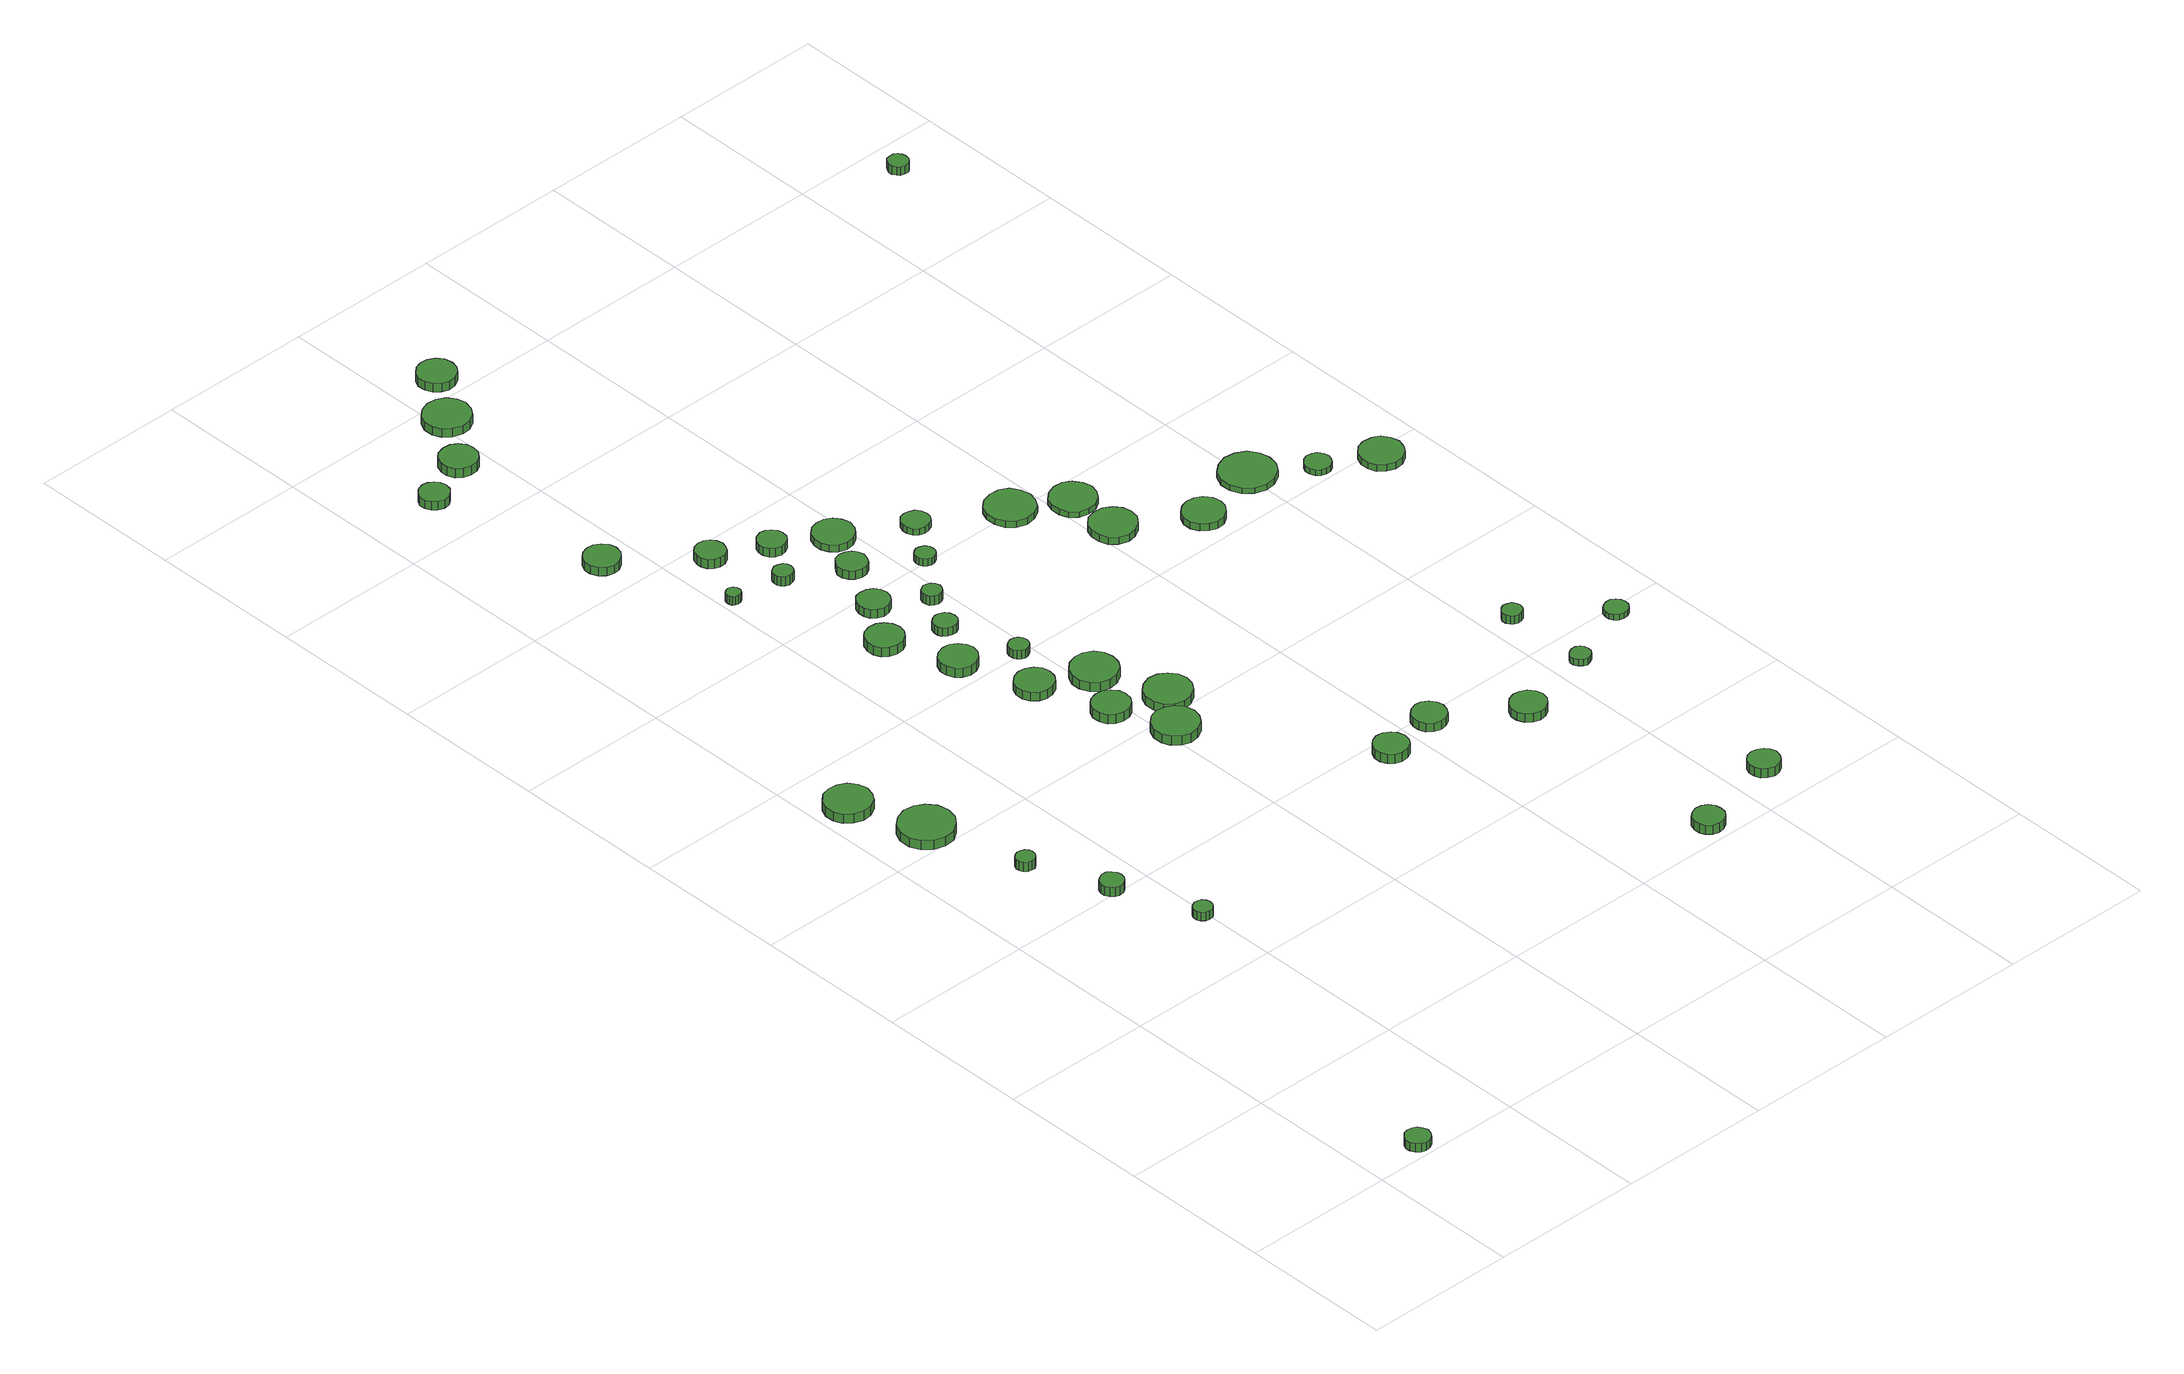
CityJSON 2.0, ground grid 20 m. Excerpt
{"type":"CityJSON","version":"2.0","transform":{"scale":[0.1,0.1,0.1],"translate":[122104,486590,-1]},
"CityObjects":{
"tree1":{"type":"SolitaryVegetationObject","attributes":{"function":"something"},"geometry":[{"type":"MultiSurface","lod":"1","boundaries":[[[0,1,2,3,4,5,6,7,8,9,10,11,12,13,14]],[[15,16,17,18,19,20,21,22,23,24,25,26,27,28,29]],[[0,29,28,1]],[[1,28,27,2]],[[2,27,26,3]],[[3,26,25,4]],[[4,25,24,5]],[[5,24,23,6]],[[6,23,22,7]],[[7,22,21,8]],[[8,21,20,9]],[[9,20,19,10]],[[10,19,18,11]],[[11,18,17,12]],[[12,17,16,13]],[[13,16,15,14]],[[14,15,29,0]]]}]},
"tree2":{"type":"SolitaryVegetationObject","attributes":{"function":"something"},"geometry":[{"type":"MultiSurface","lod":"1","boundaries":[[[30,31,32,33,34,35,36,37,38,39,40,41,42,43,44]],[[45,46,47,48,49,50,51,52,53,54,55,56,57,58,59]],[[30,59,58,31]],[[31,58,57,32]],[[32,57,56,33]],[[33,56,55,34]],[[34,55,54,35]],[[35,54,53,36]],[[36,53,52,37]],[[37,52,51,38]],[[38,51,50,39]],[[39,50,49,40]],[[40,49,48,41]],[[41,48,47,42]],[[42,47,46,43]],[[43,46,45,44]],[[44,45,59,30]]]}]},
"tree3":{"type":"SolitaryVegetationObject","attributes":{"function":"something"},"geometry":[{"type":"MultiSurface","lod":"1","boundaries":[[[60,61,62,63,64,65,66,67,68,69,70,71,72,73,74]],[[75,76,77,78,79,80,81,82,83,84,85,86,87,88,89]],[[60,89,88,61]],[[61,88,87,62]],[[62,87,86,63]],[[63,86,85,64]],[[64,85,84,65]],[[65,84,83,66]],[[66,83,82,67]],[[67,82,81,68]],[[68,81,80,69]],[[69,80,79,70]],[[70,79,78,71]],[[71,78,77,72]],[[72,77,76,73]],[[73,76,75,74]],[[74,75,89,60]]]}]},
"tree4":{"type":"SolitaryVegetationObject","attributes":{"function":"something"},"geometry":[{"type":"MultiSurface","lod":"1","boundaries":[[[90,91,92,93,94,95,96,97,98,99,100,101,102,103,104]],[[105,106,107,108,109,110,111,112,113,114,115,116,117,118,119]],[[90,119,118,91]],[[91,118,117,92]],[[92,117,116,93]],[[93,116,115,94]],[[94,115,114,95]],[[95,114,113,96]],[[96,113,112,97]],[[97,112,111,98]],[[98,111,110,99]],[[99,110,109,100]],[[100,109,108,101]],[[101,108,107,102]],[[102,107,106,103]],[[103,106,105,104]],[[104,105,119,90]]]}]},
"tree5":{"type":"SolitaryVegetationObject","attributes":{"function":"something"},"geometry":[{"type":"MultiSurface","lod":"1","boundaries":[[[120,121,122,123,124,125,126,127,128,129,130,131,132,133,134]],[[135,136,137,138,139,140,141,142,143,144,145,146,147,148,149]],[[120,149,148,121]],[[121,148,147,122]],[[122,147,146,123]],[[123,146,145,124]],[[124,145,144,125]],[[125,144,143,126]],[[126,143,142,127]],[[127,142,141,128]],[[128,141,140,129]],[[129,140,139,130]],[[130,139,138,131]],[[131,138,137,132]],[[132,137,136,133]],[[133,136,135,134]],[[134,135,149,120]]]}]},
"tree6":{"type":"SolitaryVegetationObject","attributes":{"function":"something"},"geometry":[{"type":"MultiSurface","lod":"1","boundaries":[[[150,151,152,153,154,155,156,157,158,159,160,161,162,163,164]],[[165,166,167,168,169,170,171,172,173,174,175,176,177,178,179]],[[150,179,178,151]],[[151,178,177,152]],[[152,177,176,153]],[[153,176,175,154]],[[154,175,174,155]],[[155,174,173,156]],[[156,173,172,157]],[[157,172,171,158]],[[158,171,170,159]],[[159,170,169,160]],[[160,169,168,161]],[[161,168,167,162]],[[162,167,166,163]],[[163,166,165,164]],[[164,165,179,150]]]}]},
"tree7":{"type":"SolitaryVegetationObject","attributes":{"function":"something"},"geometry":[{"type":"MultiSurface","lod":"1","boundaries":[[[180,181,182,183,184,185,186,187,188,189,190,191,192,193,194]],[[195,196,197,198,199,200,201,202,203,204,205,206,207,208,209]],[[180,209,208,181]],[[181,208,207,182]],[[182,207,206,183]],[[183,206,205,184]],[[184,205,204,185]],[[185,204,203,186]],[[186,203,202,187]],[[187,202,201,188]],[[188,201,200,189]],[[189,200,199,190]],[[190,199,198,191]],[[191,198,197,192]],[[192,197,196,193]],[[193,196,195,194]],[[194,195,209,180]]]}]},
"tree8":{"type":"SolitaryVegetationObject","attributes":{"function":"something"},"geometry":[{"type":"MultiSurface","lod":"1","boundaries":[[[210,211,212,213,214,215,216,217,218,219,220,221,222,223,224]],[[225,226,227,228,229,230,231,232,233,234,235,236,237,238,239]],[[210,239,238,211]],[[211,238,237,212]],[[212,237,236,213]],[[213,236,235,214]],[[214,235,234,215]],[[215,234,233,216]],[[216,233,232,217]],[[217,232,231,218]],[[218,231,230,219]],[[219,230,229,220]],[[220,229,228,221]],[[221,228,227,222]],[[222,227,226,223]],[[223,226,225,224]],[[224,225,239,210]]]}]},
"tree9":{"type":"SolitaryVegetationObject","attributes":{"function":"something"},"geometry":[{"type":"MultiSurface","lod":"1","boundaries":[[[240,241,242,243,244,245,246,247,248,249,250,251,252,253,254]],[[255,256,257,258,259,260,261,262,263,264,265,266,267,268,269]],[[240,269,268,241]],[[241,268,267,242]],[[242,267,266,243]],[[243,266,265,244]],[[244,265,264,245]],[[245,264,263,246]],[[246,263,262,247]],[[247,262,261,248]],[[248,261,260,249]],[[249,260,259,250]],[[250,259,258,251]],[[251,258,257,252]],[[252,257,256,253]],[[253,256,255,254]],[[254,255,269,240]]]}]},
"tree10":{"type":"SolitaryVegetationObject","attributes":{"function":"something"},"geometry":[{"type":"MultiSurface","lod":"1","boundaries":[[[270,271,272,273,274,275,276,277,278,279,280,281,282,283,284]],[[285,286,287,288,289,290,291,292,293,294,295,296,297,298,299]],[[270,299,298,271]],[[271,298,297,272]],[[272,297,296,273]],[[273,296,295,274]],[[274,295,294,275]],[[275,294,293,276]],[[276,293,292,277]],[[277,292,291,278]],[[278,291,290,279]],[[279,290,289,280]],[[280,289,288,281]],[[281,288,287,282]],[[282,287,286,283]],[[283,286,285,284]],[[284,285,299,270]]]}]},
"tree11":{"type":"SolitaryVegetationObject","attributes":{"function":"something"},"geometry":[{"type":"MultiSurface","lod":"1","boundaries":[[[300,301,302,303,304,305,306,307,308,309,310,311,312,313,314]],[[315,316,317,318,319,320,321,322,323,324,325,326,327,328,329]],[[300,329,328,301]],[[301,328,327,302]],[[302,327,326,303]],[[303,326,325,304]],[[304,325,324,305]],[[305,324,323,306]],[[306,323,322,307]],[[307,322,321,308]],[[308,321,320,309]],[[309,320,319,310]],[[310,319,318,311]],[[311,318,317,312]],[[312,317,316,313]],[[313,316,315,314]],[[314,315,329,300]]]}]},
"tree12":{"type":"SolitaryVegetationObject","attributes":{"function":"something"},"geometry":[{"type":"MultiSurface","lod":"1","boundaries":[[[330,331,332,333,334,335,336,337,338,339,340,341,342,343,344]],[[345,346,347,348,349,350,351,352,353,354,355,356,357,358,359]],[[330,359,358,331]],[[331,358,357,332]],[[332,357,356,333]],[[333,356,355,334]],[[334,355,354,335]],[[335,354,353,336]],[[336,353,352,337]],[[337,352,351,338]],[[338,351,350,339]],[[339,350,349,340]],[[340,349,348,341]],[[341,348,347,342]],[[342,347,346,343]],[[343,346,345,344]],[[344,345,359,330]]]}]},
"tree13":{"type":"SolitaryVegetationObject","attributes":{"function":"something"},"geometry":[{"type":"MultiSurface","lod":"1","boundaries":[[[360,361,362,363,364,365,366,367,368,369,370,371,372,373,374]],[[375,376,377,378,379,380,381,382,383,384,385,386,387,388,389]],[[360,389,388,361]],[[361,388,387,362]],[[362,387,386,363]],[[363,386,385,364]],[[364,385,384,365]],[[365,384,383,366]],[[366,383,382,367]],[[367,382,381,368]],[[368,381,380,369]],[[369,380,379,370]],[[370,379,378,371]],[[371,378,377,372]],[[372,377,376,373]],[[373,376,375,374]],[[374,375,389,360]]]}]},
"tree14":{"type":"SolitaryVegetationObject","attributes":{"function":"something"},"geometry":[{"type":"MultiSurface","lod":"1","boundaries":[[[390,391,392,393,394,395,396,397,398,399,400,401,402,403,404]],[[405,406,407,408,409,410,411,412,413,414,415,416,417,418,419]],[[390,419,418,391]],[[391,418,417,392]],[[392,417,416,393]],[[393,416,415,394]],[[394,415,414,395]],[[395,414,413,396]],[[396,413,412,397]],[[397,412,411,398]],[[398,411,410,399]],[[399,410,409,400]],[[400,409,408,401]],[[401,408,407,402]],[[402,407,406,403]],[[403,406,405,404]],[[404,405,419,390]]]}]},
"tree15":{"type":"SolitaryVegetationObject","attributes":{"function":"something"},"geometry":[{"type":"MultiSurface","lod":"1","boundaries":[[[420,421,422,423,424,425,426,427,428,429,430,431,432,433,434]],[[435,436,437,438,439,440,441,442,443,444,445,446,447,448,449]],[[420,449,448,421]],[[421,448,447,422]],[[422,447,446,423]],[[423,446,445,424]],[[424,445,444,425]],[[425,444,443,426]],[[426,443,442,427]],[[427,442,441,428]],[[428,441,440,429]],[[429,440,439,430]],[[430,439,438,431]],[[431,438,437,432]],[[432,437,436,433]],[[433,436,435,434]],[[434,435,449,420]]]}]},
"tree16":{"type":"SolitaryVegetationObject","attributes":{"function":"something"},"geometry":[{"type":"MultiSurface","lod":"1","boundaries":[[[450,451,452,453,454,455,456,457,458,459,460,461,462,463,464]],[[465,466,467,468,469,470,471,472,473,474,475,476,477,478,479]],[[450,479,478,451]],[[451,478,477,452]],[[452,477,476,453]],[[453,476,475,454]],[[454,475,474,455]],[[455,474,473,456]],[[456,473,472,457]],[[457,472,471,458]],[[458,471,470,459]],[[459,470,469,460]],[[460,469,468,461]],[[461,468,467,462]],[[462,467,466,463]],[[463,466,465,464]],[[464,465,479,450]]]}]},
"tree17":{"type":"SolitaryVegetationObject","attributes":{"function":"something"},"geometry":[{"type":"MultiSurface","lod":"1","boundaries":[[[480,481,482,483,484,485,486,487,488,489,490,491,492,493,494]],[[495,496,497,498,499,500,501,502,503,504,505,506,507,508,509]],[[480,509,508,481]],[[481,508,507,482]],[[482,507,506,483]],[[483,506,505,484]],[[484,505,504,485]],[[485,504,503,486]],[[486,503,502,487]],[[487,502,501,488]],[[488,501,500,489]],[[489,500,499,490]],[[490,499,498,491]],[[491,498,497,492]],[[492,497,496,493]],[[493,496,495,494]],[[494,495,509,480]]]}]},
"tree18":{"type":"SolitaryVegetationObject","attributes":{"function":"something"},"geometry":[{"type":"MultiSurface","lod":"1","boundaries":[[[510,511,512,513,514,515,516,517,518,519,520,521,522,523,524]],[[525,526,527,528,529,530,531,532,533,534,535,536,537,538,539]],[[510,539,538,511]],[[511,538,537,512]],[[512,537,536,513]],[[513,536,535,514]],[[514,535,534,515]],[[515,534,533,516]],[[516,533,532,517]],[[517,532,531,518]],[[518,531,530,519]],[[519,530,529,520]],[[520,529,528,521]],[[521,528,527,522]],[[522,527,526,523]],[[523,526,525,524]],[[524,525,539,510]]]}]},
"tree19":{"type":"SolitaryVegetationObject","attributes":{"function":"something"},"geometry":[{"type":"MultiSurface","lod":"1","boundaries":[[[540,541,542,543,544,545,546,547,548,549,550,551,552,553,554]],[[555,556,557,558,559,560,561,562,563,564,565,566,567,568,569]],[[540,569,568,541]],[[541,568,567,542]],[[542,567,566,543]],[[543,566,565,544]],[[544,565,564,545]],[[545,564,563,546]],[[546,563,562,547]],[[547,562,561,548]],[[548,561,560,549]],[[549,560,559,550]],[[550,559,558,551]],[[551,558,557,552]],[[552,557,556,553]],[[553,556,555,554]],[[554,555,569,540]]]}]},
"tree20":{"type":"SolitaryVegetationObject","attributes":{"function":"something"},"geometry":[{"type":"MultiSurface","lod":"1","boundaries":[[[570,571,572,573,574,575,576,577,578,579,580,581,582,583,584]],[[585,586,587,588,589,590,591,592,593,594,595,596,597,598,599]],[[570,599,598,571]],[[571,598,597,572]],[[572,597,596,573]],[[573,596,595,574]],[[574,595,594,575]],[[575,594,593,576]],[[576,593,592,577]],[[577,592,591,578]],[[578,591,590,579]],[[579,590,589,580]],[[580,589,588,581]],[[581,588,587,582]],[[582,587,586,583]],[[583,586,585,584]],[[584,585,599,570]]]}]},
"tree21":{"type":"SolitaryVegetationObject","attributes":{"function":"something"},"geometry":[{"type":"MultiSurface","lod":"1","boundaries":[[[600,601,602,603,604,605,606,607,608,609,610,611,612,613,614]],[[615,616,617,618,619,620,621,622,623,624,625,626,627,628,629]],[[600,629,628,601]],[[601,628,627,602]],[[602,627,626,603]],[[603,626,625,604]],[[604,625,624,605]],[[605,624,623,606]],[[606,623,622,607]],[[607,622,621,608]],[[608,621,620,609]],[[609,620,619,610]],[[610,619,618,611]],[[611,618,617,612]],[[612,617,616,613]],[[613,616,615,614]],[[614,615,629,600]]]}]},
"tree22":{"type":"SolitaryVegetationObject","attributes":{"function":"something"},"geometry":[{"type":"MultiSurface","lod":"1","boundaries":[[[630,631,632,633,634,635,636,637,638,639,640,641,642,643,644]],[[645,646,647,648,649,650,651,652,653,654,655,656,657,658,659]],[[630,659,658,631]],[[631,658,657,632]],[[632,657,656,633]],[[633,656,655,634]],[[634,655,654,635]],[[635,654,653,636]],[[636,653,652,637]],[[637,652,651,638]],[[638,651,650,639]],[[639,650,649,640]],[[640,649,648,641]],[[641,648,647,642]],[[642,647,646,643]],[[643,646,645,644]],[[644,645,659,630]]]}]},
"tree23":{"type":"SolitaryVegetationObject","attributes":{"function":"something"},"geometry":[{"type":"MultiSurface","lod":"1","boundaries":[[[660,661,662,663,664,665,666,667,668,669,670,671,672,673,674]],[[675,676,677,678,679,680,681,682,683,684,685,686,687,688,689]],[[660,689,688,661]],[[661,688,687,662]],[[662,687,686,663]],[[663,686,685,664]],[[664,685,684,665]],[[665,684,683,666]],[[666,683,682,667]],[[667,682,681,668]],[[668,681,680,669]],[[669,680,679,670]],[[670,679,678,671]],[[671,678,677,672]],[[672,677,676,673]],[[673,676,675,674]],[[674,675,689,660]]]}]},
"tree24":{"type":"SolitaryVegetationObject","attributes":{"function":"something"},"geometry":[{"type":"MultiSurface","lod":"1","boundaries":[[[690,691,692,693,694,695,696,697,698,699,700,701,702,703,704]],[[705,706,707,708,709,710,711,712,713,714,715,716,717,718,719]],[[690,719,718,691]],[[691,718,717,692]],[[692,717,716,693]],[[693,716,715,694]],[[694,715,714,695]],[[695,714,713,696]],[[696,713,712,697]],[[697,712,711,698]],[[698,711,710,699]],[[699,710,709,700]],[[700,709,708,701]],[[701,708,707,702]],[[702,707,706,703]],[[703,706,705,704]],[[704,705,719,690]]]}]},
"tree25":{"type":"SolitaryVegetationObject","attributes":{"function":"something"},"geometry":[{"type":"MultiSurface","lod":"1","boundaries":[[[720,721,722,723,724,725,726,727,728,729,730,731,732,733,734]],[[735,736,737,738,739,740,741,742,743,744,745,746,747,748,749]],[[720,749,748,721]],[[721,748,747,722]],[[722,747,746,723]],[[723,746,745,724]],[[724,745,744,725]],[[725,744,743,726]],[[726,743,742,727]],[[727,742,741,728]],[[728,741,740,729]],[[729,740,739,730]],[[730,739,738,731]],[[731,738,737,732]],[[732,737,736,733]],[[733,736,735,734]],[[734,735,749,720]]]}]},
"tree26":{"type":"SolitaryVegetationObject","attributes":{"function":"something"},"geometry":[{"type":"MultiSurface","lod":"1","boundaries":[[[750,751,752,753,754,755,756,757,758,759,760,761,762,763,764]],[[765,766,767,768,769,770,771,772,773,774,775,776,777,778,779]],[[750,779,778,751]],[[751,778,777,752]],[[752,777,776,753]],[[753,776,775,754]],[[754,775,774,755]],[[755,774,773,756]],[[756,773,772,757]],[[757,772,771,758]],[[758,771,770,759]],[[759,770,769,760]],[[760,769,768,761]],[[761,768,767,762]],[[762,767,766,763]],[[763,766,765,764]],[[764,765,779,750]]]}]},
"tree27":{"type":"SolitaryVegetationObject","attributes":{"function":"something"},"geometry":[{"type":"MultiSurface","lod":"1","boundaries":[[[780,781,782,783,784,785,786,787,788,789,790,791,792,793,794]],[[795,796,797,798,799,800,801,802,803,804,805,806,807,808,809]],[[780,809,808,781]],[[781,808,807,782]],[[782,807,806,783]],[[783,806,805,784]],[[784,805,804,785]],[[785,804,803,786]],[[786,803,802,787]],[[787,802,801,788]],[[788,801,800,789]],[[789,800,799,790]],[[790,799,798,791]],[[791,798,797,792]],[[792,797,796,793]],[[793,796,795,794]],[[794,795,809,780]]]}]},
"tree28":{"type":"SolitaryVegetationObject","attributes":{"function":"something"},"geometry":[{"type":"MultiSurface","lod":"1","boundaries":[[[810,811,812,813,814,815,816,817,818,819,820,821,822,823,824]],[[825,826,827,828,829,830,831,832,833,834,835,836,837,838,839]],[[810,839,838,811]],[[811,838,837,812]],[[812,837,836,813]],[[813,836,835,814]],[[814,835,834,815]],[[815,834,833,816]],[[816,833,832,817]],[[817,832,831,818]],[[818,831,830,819]],[[819,830,829,820]],[[820,829,828,821]],[[821,828,827,822]],[[822,827,826,823]],[[823,826,825,824]],[[824,825,839,810]]]}]},
"tree29":{"type":"SolitaryVegetationObject","attributes":{"function":"something"},"geometry":[{"type":"MultiSurface","lod":"1","boundaries":[[[840,841,842,843,844,845,846,847,848,849,850,851,852,853,854]],[[855,856,857,858,859,860,861,862,863,864,865,866,867,868,869]],[[840,869,868,841]],[[841,868,867,842]],[[842,867,866,843]],[[843,866,865,844]],[[844,865,864,845]],[[845,864,863,846]],[[846,863,862,847]],[[847,862,861,848]],[[848,861,860,849]],[[849,860,859,850]],[[850,859,858,851]],[[851,858,857,852]],[[852,857,856,853]],[[853,856,855,854]],[[854,855,869,840]]]}]},
"tree30":{"type":"SolitaryVegetationObject","attributes":{"function":"something"},"geometry":[{"type":"MultiSurface","lod":"1","boundaries":[[[870,871,872,873,874,875,876,877,878,879,880,881,882,883,884]],[[885,886,887,888,889,890,891,892,893,894,895,896,897,898,899]],[[870,899,898,871]],[[871,898,897,872]],[[872,897,896,873]],[[873,896,895,874]],[[874,895,894,875]],[[875,894,893,876]],[[876,893,892,877]],[[877,892,891,878]],[[878,891,890,879]],[[879,890,889,880]],[[880,889,888,881]],[[881,888,887,882]],[[882,887,886,883]],[[883,886,885,884]],[[884,885,899,870]]]}]},
"tree31":{"type":"SolitaryVegetationObject","attributes":{"function":"something"},"geometry":[{"type":"MultiSurface","lod":"1","boundaries":[[[900,901,902,903,904,905,906,907,908,909,910,911,912,913,914]],[[915,916,917,918,919,920,921,922,923,924,925,926,927,928,929]],[[900,929,928,901]],[[901,928,927,902]],[[902,927,926,903]],[[903,926,925,904]],[[904,925,924,905]],[[905,924,923,906]],[[906,923,922,907]],[[907,922,921,908]],[[908,921,920,909]],[[909,920,919,910]],[[910,919,918,911]],[[911,918,917,912]],[[912,917,916,913]],[[913,916,915,914]],[[914,915,929,900]]]}]},
"tree32":{"type":"SolitaryVegetationObject","attributes":{"function":"something"},"geometry":[{"type":"MultiSurface","lod":"1","boundaries":[[[930,931,932,933,934,935,936,937,938,939,940,941,942,943,944]],[[945,946,947,948,949,950,951,952,953,954,955,956,957,958,959]],[[930,959,958,931]],[[931,958,957,932]],[[932,957,956,933]],[[933,956,955,934]],[[934,955,954,935]],[[935,954,953,936]],[[936,953,952,937]],[[937,952,951,938]],[[938,951,950,939]],[[939,950,949,940]],[[940,949,948,941]],[[941,948,947,942]],[[942,947,946,943]],[[943,946,945,944]],[[944,945,959,930]]]}]},
"tree33":{"type":"SolitaryVegetationObject","attributes":{"function":"something"},"geometry":[{"type":"MultiSurface","lod":"1","boundaries":[[[960,961,962,963,964,965,966,967,968,969,970,971,972,973,974]],[[975,976,977,978,979,980,981,982,983,984,985,986,987,988,989]],[[960,989,988,961]],[[961,988,987,962]],[[962,987,986,963]],[[963,986,985,964]],[[964,985,984,965]],[[965,984,983,966]],[[966,983,982,967]],[[967,982,981,968]],[[968,981,980,969]],[[969,980,979,970]],[[970,979,978,971]],[[971,978,977,972]],[[972,977,976,973]],[[973,976,975,974]],[[974,975,989,960]]]}]},
"tree34":{"type":"SolitaryVegetationObject","attributes":{"function":"something"},"geometry":[{"type":"MultiSurface","lod":"1","boundaries":[[[990,991,992,993,994,995,996,997,998,999,1000,1001,1002,1003,1004]],[[1005,1006,1007,1008,1009,1010,1011,1012,1013,1014,1015,1016,1017,1018,1019]],[[990,1019,1018,991]],[[991,1018,1017,992]],[[992,1017,1016,993]],[[993,1016,1015,994]],[[994,1015,1014,995]],[[995,1014,1013,996]],[[996,1013,1012,997]],[[997,1012,1011,998]],[[998,1011,1010,999]],[[999,1010,1009,1000]],[[1000,1009,1008,1001]],[[1001,1008,1007,1002]],[[1002,1007,1006,1003]],[[1003,1006,1005,1004]],[[1004,1005,1019,990]]]}]},
"tree35":{"type":"SolitaryVegetationObject","attributes":{"function":"something"},"geometry":[{"type":"MultiSurface","lod":"1","boundaries":[[[1020,1021,1022,1023,1024,1025,1026,1027,1028,1029,1030,1031,1032,1033,1034]],[[1035,1036,1037,1038,1039,1040,1041,1042,1043,1044,1045,1046,1047,1048,1049]],[[1020,1049,1048,1021]],[[1021,1048,1047,1022]],[[1022,1047,1046,1023]],[[1023,1046,1045,1024]],[[1024,1045,1044,1025]],[[1025,1044,1043,1026]],[[1026,1043,1042,1027]],[[1027,1042,1041,1028]],[[1028,1041,1040,1029]],[[1029,1040,1039,1030]],[[1030,1039,1038,1031]],[[1031,1038,1037,1032]],[[1032,1037,1036,1033]],[[1033,1036,1035,1034]],[[1034,1035,1049,1020]]]}]},
"tree36":{"type":"SolitaryVegetationObject","attributes":{"function":"something"},"geometry":[{"type":"MultiSurface","lod":"1","boundaries":[[[1050,1051,1052,1053,1054,1055,1056,1057,1058,1059,1060,1061,1062,1063,1064]],[[1065,1066,1067,1068,1069,1070,1071,1072,1073,1074,1075,1076,1077,1078,1079]],[[1050,1079,1078,1051]],[[1051,1078,1077,1052]],[[1052,1077,1076,1053]],[[1053,1076,1075,1054]],[[1054,1075,1074,1055]],[[1055,1074,1073,1056]],[[1056,1073,1072,1057]],[[1057,1072,1071,1058]],[[1058,1071,1070,1059]],[[1059,1070,1069,1060]],[[1060,1069,1068,1061]],[[1061,1068,1067,1062]],[[1062,1067,1066,1063]],[[1063,1066,1065,1064]],[[1064,1065,1079,1050]]]}]},
"tree37":{"type":"SolitaryVegetationObject","attributes":{"function":"something"},"geometry":[{"type":"MultiSurface","lod":"1","boundaries":[[[1080,1081,1082,1083,1084,1085,1086,1087,1088,1089,1090,1091,1092,1093,1094]],[[1095,1096,1097,1098,1099,1100,1101,1102,1103,1104,1105,1106,1107,1108,1109]],[[1080,1109,1108,1081]],[[1081,1108,1107,1082]],[[1082,1107,1106,1083]],[[1083,1106,1105,1084]],[[1084,1105,1104,1085]],[[1085,1104,1103,1086]],[[1086,1103,1102,1087]],[[1087,1102,1101,1088]],[[1088,1101,1100,1089]],[[1089,1100,1099,1090]],[[1090,1099,1098,1091]],[[1091,1098,1097,1092]],[[1092,1097,1096,1093]],[[1093,1096,1095,1094]],[[1094,1095,1109,1080]]]}]},
"tree38":{"type":"SolitaryVegetationObject","attributes":{"function":"something"},"geometry":[{"type":"MultiSurface","lod":"1","boundaries":[[[1110,1111,1112,1113,1114,1115,1116,1117,1118,1119,1120,1121,1122,1123,1124]],[[1125,1126,1127,1128,1129,1130,1131,1132,1133,1134,1135,1136,1137,1138,1139]],[[1110,1139,1138,1111]],[[1111,1138,1137,1112]],[[1112,1137,1136,1113]],[[1113,1136,1135,1114]],[[1114,1135,1134,1115]],[[1115,1134,1133,1116]],[[1116,1133,1132,1117]],[[1117,1132,1131,1118]],[[1118,1131,1130,1119]],[[1119,1130,1129,1120]],[[1120,1129,1128,1121]],[[1121,1128,1127,1122]],[[1122,1127,1126,1123]],[[1123,1126,1125,1124]],[[1124,1125,1139,1110]]]}]},
"tree39":{"type":"SolitaryVegetationObject","attributes":{"function":"something"},"geometry":[{"type":"MultiSurface","lod":"1","boundaries":[[[1140,1141,1142,1143,1144,1145,1146,1147,1148,1149,1150,1151,1152,1153,1154]],[[1155,1156,1157,1158,1159,1160,1161,1162,1163,1164,1165,1166,1167,1168,1169]],[[1140,1169,1168,1141]],[[1141,1168,1167,1142]],[[1142,1167,1166,1143]],[[1143,1166,1165,1144]],[[1144,1165,1164,1145]],[[1145,1164,1163,1146]],[[1146,1163,1162,1147]],[[1147,1162,1161,1148]],[[1148,1161,1160,1149]],[[1149,1160,1159,1150]],[[1150,1159,1158,1151]],[[1151,1158,1157,1152]],[[1152,1157,1156,1153]],[[1153,1156,1155,1154]],[[1154,1155,1169,1140]]]}]},
"tree40":{"type":"SolitaryVegetationObject","attributes":{"function":"something"},"geometry":[{"type":"MultiSurface","lod":"1","boundaries":[[[1170,1171,1172,1173,1174,1175,1176,1177,1178,1179,1180,1181,1182,1183,1184]],[[1185,1186,1187,1188,1189,1190,1191,1192,1193,1194,1195,1196,1197,1198,1199]],[[1170,1199,1198,1171]],[[1171,1198,1197,1172]],[[1172,1197,1196,1173]],[[1173,1196,1195,1174]],[[1174,1195,1194,1175]],[[1175,1194,1193,1176]],[[1176,1193,1192,1177]],[[1177,1192,1191,1178]],[[1178,1191,1190,1179]],[[1179,1190,1189,1180]],[[1180,1189,1188,1181]],[[1181,1188,1187,1182]],[[1182,1187,1186,1183]],[[1183,1186,1185,1184]],[[1184,1185,1199,1170]]]}]},
"tree41":{"type":"SolitaryVegetationObject","attributes":{"function":"something"},"geometry":[{"type":"MultiSurface","lod":"1","boundaries":[[[1200,1201,1202,1203,1204,1205,1206,1207,1208,1209,1210,1211,1212,1213,1214]],[[1215,1216,1217,1218,1219,1220,1221,1222,1223,1224,1225,1226,1227,1228,1229]],[[1200,1229,1228,1201]],[[1201,1228,1227,1202]],[[1202,1227,1226,1203]],[[1203,1226,1225,1204]],[[1204,1225,1224,1205]],[[1205,1224,1223,1206]],[[1206,1223,1222,1207]],[[1207,1222,1221,1208]],[[1208,1221,1220,1209]],[[1209,1220,1219,1210]],[[1210,1219,1218,1211]],[[1211,1218,1217,1212]],[[1212,1217,1216,1213]],[[1213,1216,1215,1214]],[[1214,1215,1229,1200]]]}]},
"tree42":{"type":"SolitaryVegetationObject","attributes":{"function":"something"},"geometry":[{"type":"MultiSurface","lod":"1","boundaries":[[[1230,1231,1232,1233,1234,1235,1236,1237,1238,1239,1240,1241,1242,1243,1244]],[[1245,1246,1247,1248,1249,1250,1251,1252,1253,1254,1255,1256,1257,1258,1259]],[[1230,1259,1258,1231]],[[1231,1258,1257,1232]],[[1232,1257,1256,1233]],[[1233,1256,1255,1234]],[[1234,1255,1254,1235]],[[1235,1254,1253,1236]],[[1236,1253,1252,1237]],[[1237,1252,1251,1238]],[[1238,1251,1250,1239]],[[1239,1250,1249,1240]],[[1240,1249,1248,1241]],[[1241,1248,1247,1242]],[[1242,1247,1246,1243]],[[1243,1246,1245,1244]],[[1244,1245,1259,1230]]]}]},
"tree43":{"type":"SolitaryVegetationObject","attributes":{"function":"something"},"geometry":[{"type":"MultiSurface","lod":"1","boundaries":[[[1260,1261,1262,1263,1264,1265,1266,1267,1268,1269,1270,1271,1272,1273,1274]],[[1275,1276,1277,1278,1279,1280,1281,1282,1283,1284,1285,1286,1287,1288,1289]],[[1260,1289,1288,1261]],[[1261,1288,1287,1262]],[[1262,1287,1286,1263]],[[1263,1286,1285,1264]],[[1264,1285,1284,1265]],[[1265,1284,1283,1266]],[[1266,1283,1282,1267]],[[1267,1282,1281,1268]],[[1268,1281,1280,1269]],[[1269,1280,1279,1270]],[[1270,1279,1278,1271]],[[1271,1278,1277,1272]],[[1272,1277,1276,1273]],[[1273,1276,1275,1274]],[[1274,1275,1289,1260]]]}]},
"tree44":{"type":"SolitaryVegetationObject","attributes":{"function":"something"},"geometry":[{"type":"MultiSurface","lod":"1","boundaries":[[[1290,1291,1292,1293,1294,1295,1296,1297,1298,1299,1300,1301,1302,1303,1304]],[[1305,1306,1307,1308,1309,1310,1311,1312,1313,1314,1315,1316,1317,1318,1319]],[[1290,1319,1318,1291]],[[1291,1318,1317,1292]],[[1292,1317,1316,1293]],[[1293,1316,1315,1294]],[[1294,1315,1314,1295]],[[1295,1314,1313,1296]],[[1296,1313,1312,1297]],[[1297,1312,1311,1298]],[[1298,1311,1310,1299]],[[1299,1310,1309,1300]],[[1300,1309,1308,1301]],[[1301,1308,1307,1302]],[[1302,1307,1306,1303]],[[1303,1306,1305,1304]],[[1304,1305,1319,1290]]]}]},
"tree45":{"type":"SolitaryVegetationObject","attributes":{"function":"something"},"geometry":[{"type":"MultiSurface","lod":"1","boundaries":[[[1320,1321,1322,1323,1324,1325,1326,1327,1328,1329,1330,1331,1332,1333,1334]],[[1335,1336,1337,1338,1339,1340,1341,1342,1343,1344,1345,1346,1347,1348,1349]],[[1320,1349,1348,1321]],[[1321,1348,1347,1322]],[[1322,1347,1346,1323]],[[1323,1346,1345,1324]],[[1324,1345,1344,1325]],[[1325,1344,1343,1326]],[[1326,1343,1342,1327]],[[1327,1342,1341,1328]],[[1328,1341,1340,1329]],[[1329,1340,1339,1330]],[[1330,1339,1338,1331]],[[1331,1338,1337,1332]],[[1332,1337,1336,1333]],[[1333,1336,1335,1334]],[[1334,1335,1349,1320]]]}]},
"tree46":{"type":"SolitaryVegetationObject","attributes":{"function":"something"},"geometry":[{"type":"MultiSurface","lod":"1","boundaries":[[[1350,1351,1352,1353,1354,1355,1356,1357,1358,1359,1360,1361,1362,1363,1364]],[[1365,1366,1367,1368,1369,1370,1371,1372,1373,1374,1375,1376,1377,1378,1379]],[[1350,1379,1378,1351]],[[1351,1378,1377,1352]],[[1352,1377,1376,1353]],[[1353,1376,1375,1354]],[[1354,1375,1374,1355]],[[1355,1374,1373,1356]],[[1356,1373,1372,1357]],[[1357,1372,1371,1358]],[[1358,1371,1370,1359]],[[1359,1370,1369,1360]],[[1360,1369,1368,1361]],[[1361,1368,1367,1362]],[[1362,1367,1366,1363]],[[1363,1366,1365,1364]],[[1364,1365,1379,1350]]]}]}
},
"vertices":[
[93,22,18],[91,28,18],[87,34,18],[82,37,18],[75,38,18],[69,36,18],[64,31,18],[61,25,18],[61,19,18],[64,13,18],[69,8,18],[75,6,18],[82,7,18],[87,10,18],[91,16,18],[91,16,6],[87,10,6],[82,7,6],[75,6,6],[69,8,6],[64,13,6],[61,19,6],[61,25,6],[64,31,6],[69,36,6],[75,38,6],[82,37,6],[87,34,6],[91,28,6],[93,22,6],
[65,919,27],[62,931,27],[55,941,27],[44,947,27],[32,948,27],[20,945,27],[11,936,27],[6,925,27],[6,913,27],[11,902,27],[20,894,27],[32,890,27],[44,891,27],[55,897,27],[62,907,27],[62,907,14],[55,897,14],[44,891,14],[32,890,14],[20,894,14],[11,902,14],[6,913,14],[6,925,14],[11,936,14],[20,945,14],[32,948,14],[44,947,14],[55,941,14],[62,931,14],[65,919,14],
[104,825,27],[101,840,27],[92,851,27],[80,858,27],[66,860,27],[52,855,27],[41,846,27],[35,833,27],[35,818,27],[41,805,27],[52,795,27],[66,791,27],[80,792,27],[92,800,27],[101,811,27],[101,811,14],[92,800,14],[80,792,14],[66,791,14],[52,795,14],[41,805,14],[35,818,14],[35,833,14],[41,846,14],[52,855,14],[66,860,14],[80,858,14],[92,851,14],[101,840,14],[104,825,14],
[120,703,26],[119,708,26],[116,712,26],[112,714,26],[107,715,26],[102,713,26],[98,710,26],[96,705,26],[96,700,26],[98,696,26],[102,692,26],[107,691,26],[112,691,26],[116,694,26],[119,698,26],[119,698,13],[116,694,13],[112,691,13],[107,691,13],[102,692,13],[98,696,13],[96,700,13],[96,705,13],[98,710,13],[102,713,13],[107,715,13],[112,714,13],[116,712,13],[119,708,13],[120,703,13],
[161,600,29],[160,606,29],[156,611,29],[151,615,29],[144,615,29],[139,613,29],[134,609,29],[131,603,29],[131,597,29],[134,591,29],[139,587,29],[144,585,29],[151,586,29],[156,589,29],[160,594,29],[160,594,16],[156,589,16],[151,586,16],[144,585,16],[139,587,16],[134,591,16],[131,597,16],[131,603,16],[134,609,16],[139,613,16],[144,615,16],[151,615,16],[156,611,16],[160,606,16],[161,600,16],
[196,490,32],[195,495,32],[192,499,32],[188,501,32],[183,502,32],[178,500,32],[174,497,32],[172,492,32],[172,487,32],[174,483,32],[178,479,32],[183,478,32],[188,478,32],[192,481,32],[195,485,32],[195,485,20],[192,481,20],[188,478,20],[183,478,20],[178,479,20],[174,483,20],[172,487,20],[172,492,20],[174,497,20],[178,500,20],[183,502,20],[188,501,20],[192,499,20],[195,495,20],[196,490,20],
[170,1444,27],[168,1453,27],[162,1460,27],[154,1465,27],[145,1466,27],[136,1463,27],[129,1457,27],[125,1448,27],[125,1439,27],[129,1430,27],[136,1424,27],[145,1421,27],[154,1422,27],[162,1427,27],[168,1434,27],[168,1434,15],[162,1427,15],[154,1422,15],[145,1421,15],[136,1424,15],[129,1430,15],[125,1439,15],[125,1448,15],[129,1457,15],[136,1463,15],[145,1466,15],[154,1465,15],[162,1460,15],[168,1453,15],[170,1444,15],
[111,1662,27],[109,1670,27],[104,1676,27],[98,1680,27],[90,1681,27],[82,1678,27],[77,1673,27],[73,1666,27],[73,1658,27],[77,1651,27],[82,1646,27],[90,1643,27],[98,1644,27],[104,1648,27],[109,1654,27],[109,1654,15],[104,1648,15],[98,1644,15],[90,1643,15],[82,1646,15],[77,1651,15],[73,1658,15],[73,1666,15],[77,1673,15],[82,1678,15],[90,1681,15],[98,1680,15],[104,1676,15],[109,1670,15],[111,1662,15],
[219,1292,26],[218,1296,26],[216,1299,26],[213,1301,26],[209,1301,26],[205,1300,26],[202,1297,26],[201,1294,26],[201,1290,26],[202,1286,26],[205,1284,26],[209,1283,26],[213,1283,26],[216,1285,26],[218,1288,26],[218,1288,14],[216,1285,14],[213,1283,14],[209,1283,14],[205,1284,14],[202,1286,14],[201,1290,14],[201,1294,14],[202,1297,14],[205,1300,14],[209,1301,14],[213,1301,14],[216,1299,14],[218,1296,14],[219,1292,14],
[302,1114,26],[300,1124,26],[294,1132,26],[286,1137,26],[276,1138,26],[266,1135,26],[259,1129,26],[255,1119,26],[255,1109,26],[259,1100,26],[266,1094,26],[276,1091,26],[286,1092,26],[294,1097,26],[300,1105,26],[300,1105,13],[294,1097,13],[286,1092,13],[276,1091,13],[266,1094,13],[259,1100,13],[255,1109,13],[255,1119,13],[259,1129,13],[266,1135,13],[276,1138,13],[286,1137,13],[294,1132,13],[300,1124,13],[302,1114,13],
[336,1029,26],[334,1038,26],[328,1046,26],[320,1051,26],[310,1052,26],[300,1049,26],[293,1043,26],[289,1034,26],[289,1024,26],[293,1014,26],[300,1008,26],[310,1005,26],[320,1006,26],[328,1011,26],[334,1019,26],[334,1019,13],[328,1011,13],[320,1006,13],[310,1005,13],[300,1008,13],[293,1014,13],[289,1024,13],[289,1034,13],[293,1043,13],[300,1049,13],[310,1052,13],[320,1051,13],[328,1046,13],[334,1038,13],[336,1029,13],
[368,936,26],[366,946,26],[360,954,26],[351,959,26],[341,960,26],[332,957,26],[324,950,26],[320,941,26],[320,931,26],[324,922,26],[332,915,26],[341,912,26],[351,913,26],[360,918,26],[366,926,26],[366,926,14],[360,918,14],[351,913,14],[341,912,14],[332,915,14],[324,922,14],[320,931,14],[320,941,14],[324,950,14],[332,957,14],[341,960,14],[351,959,14],[360,954,14],[366,946,14],[368,936,14],
[401,845,27],[399,854,27],[393,862,27],[385,867,27],[375,868,27],[365,865,27],[358,859,27],[354,850,27],[354,840,27],[358,830,27],[365,824,27],[375,821,27],[385,822,27],[393,827,27],[399,835,27],[399,835,14],[393,827,14],[385,822,14],[375,821,14],[365,824,14],[358,830,14],[354,840,14],[354,850,14],[358,859,14],[365,865,14],[375,868,14],[385,867,14],[393,862,14],[399,854,14],[401,845,14],
[435,768,28],[432,780,28],[425,789,28],[414,795,28],[402,797,28],[391,793,28],[382,785,28],[377,774,28],[377,761,28],[382,750,28],[391,742,28],[402,738,28],[414,740,28],[425,746,28],[432,756,28],[432,756,15],[425,746,15],[414,740,15],[402,738,15],[391,742,15],[382,750,15],[377,761,15],[377,774,15],[382,785,15],[391,793,15],[402,797,15],[414,795,15],[425,789,15],[432,780,15],[435,768,15],
[266,1369,24],[264,1377,24],[260,1383,24],[253,1387,24],[245,1388,24],[238,1386,24],[232,1381,24],[229,1373,24],[229,1366,24],[232,1358,24],[238,1353,24],[245,1351,24],[253,1351,24],[260,1355,24],[264,1362,24],[264,1362,11],[260,1355,11],[253,1351,11],[245,1351,11],[238,1353,11],[232,1358,11],[229,1366,11],[229,1373,11],[232,1381,11],[238,1386,11],[245,1388,11],[253,1387,11],[260,1383,11],[264,1377,11],[266,1369,11],
[292,1284,25],[291,1289,25],[288,1293,25],[283,1295,25],[278,1296,25],[273,1294,25],[269,1291,25],[267,1286,25],[267,1281,25],[269,1276,25],[273,1273,25],[278,1271,25],[283,1272,25],[288,1274,25],[291,1279,25],[291,1279,12],[288,1274,12],[283,1272,12],[278,1271,12],[273,1273,12],[269,1276,12],[267,1281,12],[267,1286,12],[269,1291,12],[273,1294,12],[278,1296,12],[283,1295,12],[288,1293,12],[291,1289,12],[292,1284,12],
[181,1691,28],[179,1700,28],[173,1708,28],[165,1713,28],[155,1714,28],[145,1711,28],[138,1705,28],[134,1695,28],[134,1686,28],[138,1676,28],[145,1670,28],[155,1667,28],[165,1668,28],[173,1673,28],[179,1681,28],[179,1681,15],[173,1673,15],[165,1668,15],[155,1667,15],[145,1670,15],[138,1676,15],[134,1686,15],[134,1695,15],[138,1705,15],[145,1711,15],[155,1714,15],[165,1713,15],[173,1708,15],[179,1700,15],[181,1691,15],
[338,1174,24],[336,1182,24],[331,1189,24],[324,1193,24],[315,1194,24],[307,1192,24],[301,1186,24],[298,1178,24],[298,1170,24],[301,1162,24],[307,1157,24],[315,1154,24],[324,1155,24],[331,1159,24],[336,1166,24],[336,1166,12],[331,1159,12],[324,1155,12],[315,1154,12],[307,1157,12],[301,1162,12],[298,1170,12],[298,1178,12],[301,1186,12],[307,1192,12],[315,1194,12],[324,1193,12],[331,1189,12],[336,1182,12],[338,1174,12],
[363,1088,25],[362,1094,25],[358,1099,25],[353,1102,25],[347,1103,25],[341,1101,25],[336,1097,25],[334,1091,25],[334,1085,25],[336,1080,25],[341,1076,25],[347,1074,25],[353,1074,25],[358,1077,25],[362,1082,25],[362,1082,13],[358,1077,13],[353,1074,13],[347,1074,13],[341,1076,13],[336,1080,13],[334,1085,13],[334,1091,13],[336,1097,13],[341,1101,13],[347,1103,13],[353,1102,13],[358,1099,13],[362,1094,13],[363,1088,13],
[391,998,25],[390,1003,25],[387,1008,25],[382,1010,25],[377,1011,25],[372,1009,25],[368,1006,25],[366,1001,25],[366,995,25],[368,991,25],[372,987,25],[377,985,25],[382,986,25],[387,989,25],[390,993,25],[390,993,13],[387,989,13],[382,986,13],[377,985,13],[372,987,13],[368,991,13],[366,995,13],[366,1001,13],[368,1006,13],[372,1009,13],[377,1011,13],[382,1010,13],[387,1008,13],[390,1003,13],[391,998,13],
[440,908,25],[438,920,25],[431,930,25],[420,936,25],[408,937,25],[396,933,25],[387,925,25],[382,914,25],[382,902,25],[387,890,25],[396,882,25],[408,878,25],[420,880,25],[431,886,25],[438,896,25],[438,896,12],[431,886,12],[420,880,12],[408,878,12],[396,882,12],[387,890,12],[382,902,12],[382,914,12],[387,925,12],[396,933,12],[408,937,12],[420,936,12],[431,930,12],[438,920,12],[440,908,12],
[473,820,26],[470,832,26],[463,841,26],[452,848,26],[440,849,26],[428,845,26],[419,837,26],[414,826,26],[414,813,26],[419,802,26],[428,794,26],[440,790,26],[452,792,26],[463,798,26],[470,808,26],[470,808,14],[463,798,14],[452,792,14],[440,790,14],[428,794,14],[419,802,14],[414,813,14],[414,826,14],[419,837,14],[428,845,14],[440,849,14],[452,848,14],[463,841,14],[470,832,14],[473,820,14],
[330,1337,23],[329,1344,23],[324,1350,23],[318,1354,23],[311,1355,23],[303,1352,23],[298,1347,23],[295,1340,23],[295,1333,23],[298,1326,23],[303,1321,23],[311,1319,23],[318,1320,23],[324,1323,23],[329,1329,23],[329,1329,11],[324,1323,11],[318,1320,11],[311,1319,11],[303,1321,11],[298,1326,11],[295,1333,11],[295,1340,11],[298,1347,11],[303,1352,11],[311,1355,11],[318,1354,11],[324,1350,11],[329,1344,11],[330,1337,11],
[390,1140,25],[388,1146,25],[385,1150,25],[381,1152,25],[376,1153,25],[371,1151,25],[367,1148,25],[365,1143,25],[365,1138,25],[367,1133,25],[371,1130,25],[376,1128,25],[381,1129,25],[385,1131,25],[388,1135,25],[388,1135,12],[385,1131,12],[381,1129,12],[376,1128,12],[371,1130,12],[367,1133,12],[365,1138,12],[365,1143,12],[367,1148,12],[371,1151,12],[376,1153,12],[381,1152,12],[385,1150,12],[388,1146,12],[390,1140,12],
[573,565,31],[571,574,31],[566,581,31],[558,586,31],[549,587,31],[540,584,31],[534,578,31],[530,570,31],[530,561,31],[534,553,31],[540,547,31],[549,544,31],[558,545,31],[566,549,31],[571,556,31],[571,556,18],[566,549,18],[558,545,18],[549,544,18],[540,547,18],[534,553,18],[530,561,18],[530,570,18],[534,578,18],[540,584,18],[549,587,18],[558,586,18],[566,581,18],[571,574,18],[573,565,18],
[369,1244,23],[367,1252,23],[363,1258,23],[356,1262,23],[348,1263,23],[340,1261,23],[335,1255,23],[331,1248,23],[331,1240,23],[335,1233,23],[340,1228,23],[348,1225,23],[356,1226,23],[363,1230,23],[367,1236,23],[367,1236,11],[363,1230,11],[356,1226,11],[348,1225,11],[340,1228,11],[335,1233,11],[331,1240,11],[331,1248,11],[335,1255,11],[340,1261,11],[348,1263,11],[356,1262,11],[363,1258,11],[367,1252,11],[369,1244,11],
[232,1757,29],[229,1769,29],[222,1779,29],[211,1785,29],[199,1786,29],[187,1782,29],[178,1774,29],[173,1763,29],[173,1751,29],[178,1740,29],[187,1732,29],[199,1728,29],[211,1729,29],[222,1735,29],[229,1745,29],[229,1745,17],[222,1735,17],[211,1729,17],[199,1728,17],[187,1732,17],[178,1740,17],[173,1751,17],[173,1763,17],[178,1774,17],[187,1782,17],[199,1786,17],[211,1785,17],[222,1779,17],[229,1769,17],[232,1757,17],
[401,1301,21],[398,1311,21],[392,1320,21],[383,1325,21],[372,1326,21],[362,1323,21],[354,1316,21],[350,1306,21],[350,1295,21],[354,1286,21],[362,1278,21],[372,1275,21],[383,1276,21],[392,1282,21],[398,1290,21],[398,1290,11],[392,1282,11],[383,1276,11],[372,1275,11],[362,1278,11],[354,1286,11],[350,1295,11],[350,1306,11],[354,1316,11],[362,1323,11],[372,1326,11],[383,1325,11],[392,1320,11],[398,1311,11],[401,1301,11],
[436,1200,21],[435,1205,21],[432,1210,21],[427,1212,21],[422,1213,21],[417,1211,21],[413,1208,21],[411,1203,21],[411,1198,21],[413,1193,21],[417,1189,21],[422,1188,21],[427,1188,21],[432,1191,21],[435,1195,21],[435,1195,11],[432,1191,11],[427,1188,11],[422,1188,11],[417,1189,11],[413,1193,11],[411,1198,11],[411,1203,11],[413,1208,11],[417,1211,11],[422,1213,11],[427,1212,11],[432,1210,11],[435,1205,11],[436,1200,11],
[741,220,29],[740,228,29],[735,235,29],[728,239,29],[720,240,29],[712,237,29],[706,232,29],[703,224,29],[703,216,29],[706,209,29],[712,203,29],[720,201,29],[728,202,29],[735,206,29],[740,212,29],[740,212,16],[735,206,16],[728,202,16],[720,201,16],[712,203,16],[706,209,16],[703,216,16],[703,224,16],[706,232,16],[712,237,16],[720,240,16],[728,239,16],[735,235,16],[740,228,16],[741,220,16],
[271,1821,31],[269,1831,31],[263,1839,31],[254,1844,31],[244,1845,31],[235,1842,31],[227,1835,31],[223,1826,31],[223,1816,31],[227,1807,31],[235,1800,31],[244,1797,31],[254,1798,31],[263,1803,31],[269,1811,31],[269,1811,19],[263,1803,19],[254,1798,19],[244,1797,19],[235,1800,19],[227,1807,19],[223,1816,19],[223,1826,19],[227,1835,19],[235,1842,19],[244,1845,19],[254,1844,19],[263,1839,19],[269,1831,19],[271,1821,19],
[648,581,27],[646,590,27],[641,597,27],[633,602,27],[625,603,27],[616,600,27],[609,594,27],[606,586,27],[606,577,27],[609,569,27],[616,563,27],[625,560,27],[633,561,27],[641,565,27],[646,573,27],[646,573,15],[641,565,15],[633,561,15],[625,560,15],[616,563,15],[609,569,15],[606,577,15],[606,586,15],[609,594,15],[616,600,15],[625,603,15],[633,602,15],[641,597,15],[646,590,15],[648,581,15],
[477,1253,20],[475,1261,20],[471,1267,20],[464,1270,20],[457,1271,20],[450,1269,20],[445,1264,20],[442,1257,20],[442,1250,20],[445,1243,20],[450,1238,20],[457,1236,20],[464,1237,20],[471,1240,20],[475,1246,20],[475,1246,11],[471,1240,11],[464,1237,11],[457,1236,11],[450,1238,11],[445,1243,11],[442,1250,11],[442,1257,11],[445,1264,11],[450,1269,11],[457,1271,11],[464,1270,11],[471,1267,11],[475,1261,11],[477,1253,11],
[748,522,23],[746,531,23],[740,539,23],[732,543,23],[723,544,23],[714,541,23],[707,535,23],[703,526,23],[703,517,23],[707,508,23],[714,502,23],[723,499,23],[732,500,23],[740,505,23],[746,512,23],[746,512,11],[740,505,11],[732,500,11],[723,499,11],[714,502,11],[707,508,11],[703,517,11],[703,526,11],[707,535,11],[714,541,11],[723,544,11],[732,543,11],[740,539,11],[746,531,11],[748,522,11],
[587,1199,20],[584,1212,20],[577,1223,20],[566,1229,20],[553,1230,20],[540,1226,20],[531,1218,20],[526,1206,20],[526,1193,20],[531,1181,20],[540,1172,20],[553,1168,20],[566,1170,20],[577,1176,20],[584,1187,20],[584,1187,11],[577,1176,11],[566,1170,11],[553,1168,11],[540,1172,11],[531,1181,11],[526,1193,11],[526,1206,11],[531,1218,11],[540,1226,11],[553,1230,11],[566,1229,11],[577,1223,11],[584,1212,11],[587,1199,11],
[868,262,21],[866,270,21],[861,276,21],[854,280,21],[846,281,21],[838,279,21],[832,273,21],[829,266,21],[829,258,21],[832,250,21],[838,245,21],[846,242,21],[854,243,21],[861,247,21],[866,254,21],[866,254,8],[861,247,8],[854,243,8],[846,242,8],[838,245,8],[832,250,8],[829,258,8],[829,266,8],[832,273,8],[838,279,8],[846,281,8],[854,280,8],[861,276,8],[866,270,8],[868,262,8],
[647,1094,21],[645,1106,21],[637,1116,21],[627,1122,21],[615,1123,21],[603,1120,21],[594,1111,21],[590,1100,21],[590,1088,21],[594,1077,21],[603,1069,21],[615,1065,21],[627,1067,21],[637,1073,21],[645,1083,21],[645,1083,11],[637,1073,11],[627,1067,11],[615,1065,11],[603,1069,11],[594,1077,11],[590,1088,11],[590,1100,11],[594,1111,11],[603,1120,11],[615,1123,11],[627,1122,11],[637,1116,11],[645,1106,11],[647,1094,11],
[649,1162,19],[646,1174,19],[639,1184,19],[629,1190,19],[617,1191,19],[605,1187,19],[596,1179,19],[592,1168,19],[592,1156,19],[596,1145,19],[605,1137,19],[617,1134,19],[629,1135,19],[639,1141,19],[646,1151,19],[646,1151,11],[639,1141,11],[629,1135,11],[617,1134,11],[605,1137,11],[596,1145,11],[592,1156,11],[592,1168,11],[596,1179,11],[605,1187,11],[617,1191,11],[629,1190,11],[639,1184,11],[646,1174,11],[649,1162,11],
[850,553,17],[849,559,17],[846,563,17],[841,566,17],[836,566,17],[831,564,17],[827,561,17],[824,556,17],[824,551,17],[827,546,17],[831,542,17],[836,540,17],[841,541,17],[846,544,17],[849,548,17],[849,548,8],[846,544,8],[841,541,8],[836,540,8],[831,542,8],[827,546,8],[824,551,8],[824,556,8],[827,561,8],[831,564,8],[836,566,8],[841,566,8],[846,563,8],[849,559,8],[850,553,8],
[735,1040,20],[733,1051,20],[726,1060,20],[717,1065,20],[706,1066,20],[696,1063,20],[688,1056,20],[683,1046,20],[683,1035,20],[688,1025,20],[696,1018,20],[706,1014,20],[717,1015,20],[726,1021,20],[733,1030,20],[733,1030,10],[726,1021,10],[717,1015,10],[706,1014,10],[696,1018,10],[688,1025,10],[683,1035,10],[683,1046,10],[688,1056,10],[696,1063,10],[706,1066,10],[717,1065,10],[726,1060,10],[733,1051,10],[735,1040,10],
[847,663,20],[846,668,20],[843,673,20],[838,675,20],[833,676,20],[828,674,20],[825,671,20],[822,666,20],[822,661,20],[825,656,20],[828,653,20],[833,651,20],[838,652,20],[843,654,20],[846,658,20],[846,658,8],[843,654,8],[838,652,8],[833,651,8],[828,653,8],[825,656,8],[822,661,8],[822,666,8],[825,671,8],[828,674,8],[833,676,8],[838,675,8],[843,673,8],[846,668,8],[847,663,8],
[942,589,16],[941,595,16],[937,600,16],[932,604,16],[926,604,16],[920,602,16],[915,598,16],[913,592,16],[913,586,16],[915,581,16],[920,576,16],[926,575,16],[932,575,16],[937,578,16],[941,583,16],[941,583,8],[937,578,8],[932,575,8],[926,575,8],[920,576,8],[915,581,8],[913,586,8],[913,592,8],[915,598,8],[920,602,8],[926,604,8],[932,604,8],[937,600,8],[941,595,8],[942,589,8],
[833,1062,19],[830,1076,19],[822,1088,19],[809,1095,19],[795,1097,19],[781,1092,19],[770,1083,19],[764,1069,19],[764,1055,19],[770,1042,19],[781,1032,19],[795,1027,19],[809,1029,19],[822,1036,19],[830,1048,19],[830,1048,11],[822,1036,11],[809,1029,11],[795,1027,11],[781,1032,11],[770,1042,11],[764,1055,11],[764,1069,11],[770,1083,11],[781,1092,11],[795,1097,11],[809,1095,11],[822,1088,11],[830,1076,11],[833,1062,11],
[885,1019,18],[883,1026,18],[879,1032,18],[873,1035,18],[866,1036,18],[860,1034,18],[855,1029,18],[852,1023,18],[852,1016,18],[855,1010,18],[860,1005,18],[866,1003,18],[873,1003,18],[879,1007,18],[883,1013,18],[883,1013,10],[879,1007,10],[873,1003,10],[866,1003,10],[860,1005,10],[855,1010,10],[852,1016,10],[852,1023,10],[855,1029,10],[860,1034,10],[866,1036,10],[873,1035,10],[879,1032,10],[883,1026,10],[885,1019,10],
[961,983,19],[958,994,19],[952,1004,19],[942,1009,19],[930,1010,19],[920,1007,19],[911,999,19],[907,989,19],[907,978,19],[911,967,19],[920,960,19],[930,956,19],[942,957,19],[952,963,19],[958,972,19],[958,972,10],[952,963,10],[942,957,10],[930,956,10],[920,960,10],[911,967,10],[907,978,10],[907,989,10],[911,999,10],[920,1007,10],[930,1010,10],[942,1009,10],[952,1004,10],[958,994,10],[961,983,10],
[911,1745,33],[910,1750,33],[907,1754,33],[903,1757,33],[897,1757,33],[892,1756,33],[889,1752,33],[886,1747,33],[886,1742,33],[889,1737,33],[892,1734,33],[897,1732,33],[903,1732,33],[907,1735,33],[910,1739,33],[910,1739,21],[907,1735,21],[903,1732,21],[897,1732,21],[892,1734,21],[889,1737,21],[886,1742,21],[886,1747,21],[889,1752,21],[892,1756,21],[897,1757,21],[903,1757,21],[907,1754,21],[910,1750,21],[911,1745,21]
]}
